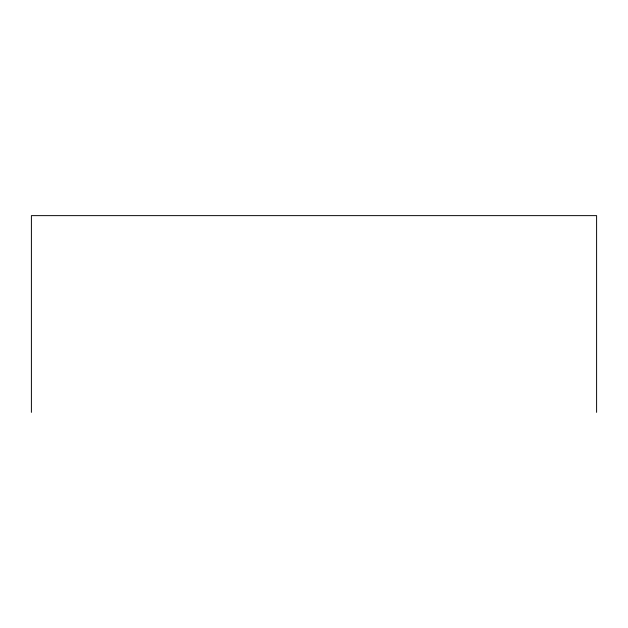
<?xml version="1.0" encoding="UTF-8"?>
<svg xmlns="http://www.w3.org/2000/svg" width="628" height="628" viewBox="0 0 628 628"><rect width="100%" height="100%" fill="white"/><g stroke="black" fill="none" stroke-linecap="round" stroke-linejoin="round"><path stroke-width="0.94" d="M596.6 412.368L596.6 215.632L31.4 215.632L31.4 412.368"/></g></svg>
